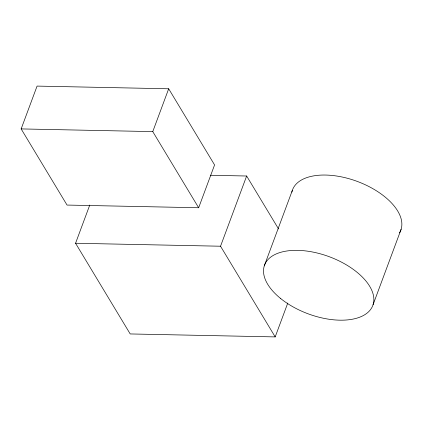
<?xml version="1.0" encoding="UTF-8"?>
<svg xmlns="http://www.w3.org/2000/svg" width="423" height="423" viewBox="0 0 423 423"><rect width="100%" height="100%" fill="white"/><g stroke="black" fill="none" stroke-linecap="round" stroke-linejoin="round"><path stroke-width="0.63" d="M21.15 128.915L37.076 86.091L168.687 88.782L214.577 164.933L198.657 207.751L67.04 205.06L21.15 128.915L152.766 131.606L198.657 207.751M287.783 303.032L275.188 336.909L130.205 333.943L75.558 243.257L89.755 205.07M152.766 131.606L168.687 88.782M275.188 336.909L220.536 246.223L246.646 176.01L210.4 175.27M264.28 265.861L292.282 190.561M373.086 304.666L401.094 229.361M75.558 243.257L220.536 246.223M246.646 176.01L278.556 228.954M291.865 192.142A57.771 30.445 20.4 0 1 357.842 181.631A57.771 30.445 20.4 0 1 399.518 232.83M280.555 298.442A57.771 30.445 20.4 0 0 372.293 306.686A57.771 30.445 20.4 0 0 303.206 250.665A57.771 30.445 20.4 0 0 280.555 298.442"/></g></svg>
